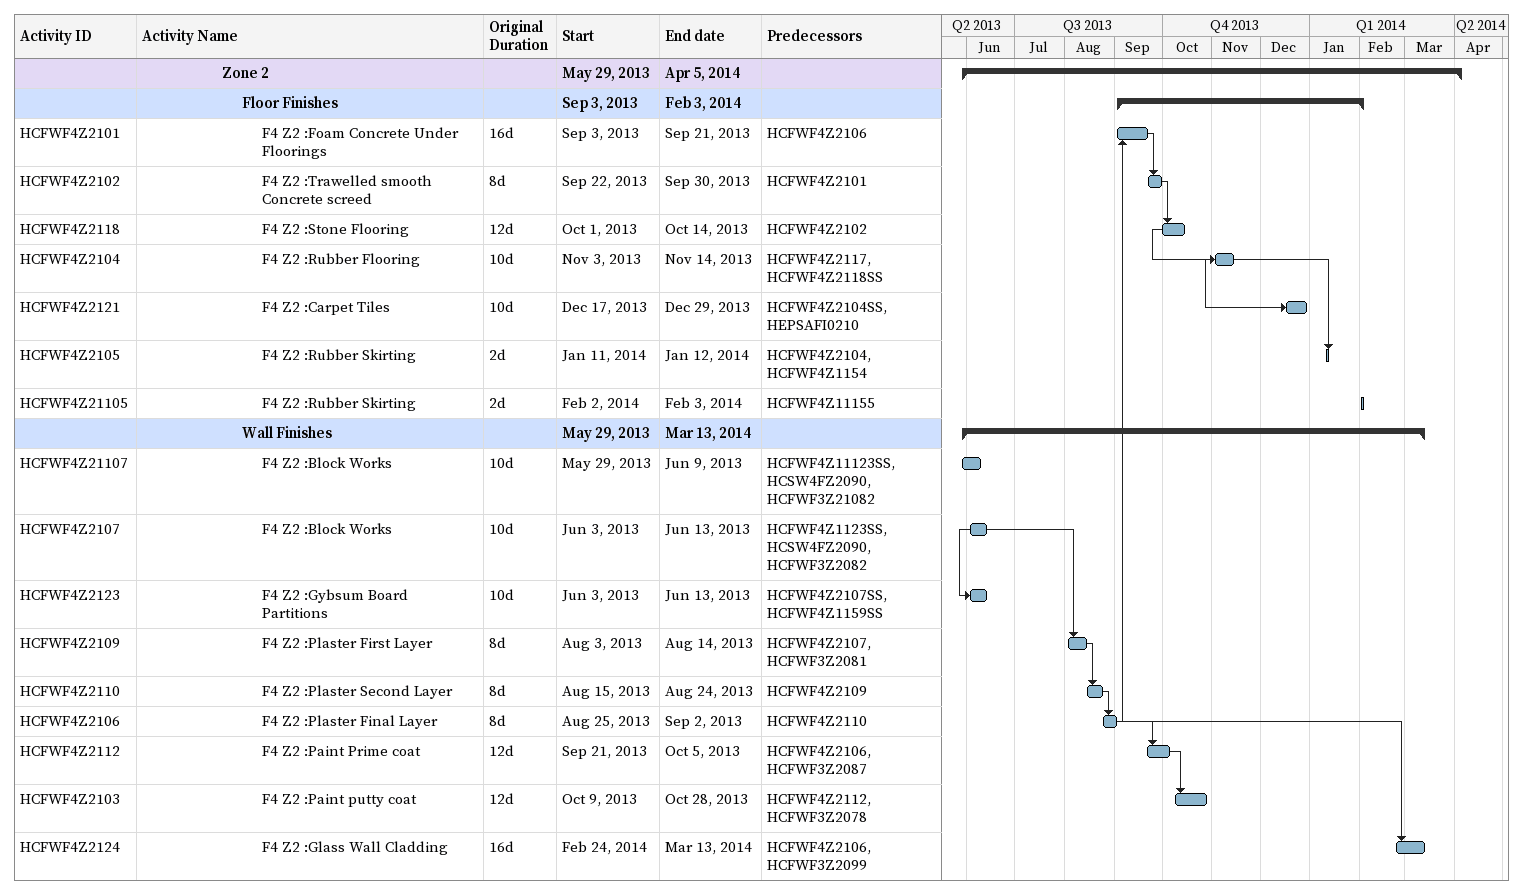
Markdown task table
| ID | Level | Task | Original duration | Start | Finish | Predecessors |
|---|---|---|---|---|---|---|
|  | 5 | **Zone 2** |  | 2013-05-29 | 2014-04-05 |  |
|  | 6 | **Floor Finishes** |  | 2013-09-03 | 2014-02-03 |  |
| HCFWF4Z2101 | 7 | F4 Z2 :Foam Concrete Under Floorings | 16d | 2013-09-03 | 2013-09-21 | HCFWF4Z2106 |
| HCFWF4Z2102 | 7 | F4 Z2 :Trawelled smooth Concrete screed | 8d | 2013-09-22 | 2013-09-30 | HCFWF4Z2101 |
| HCFWF4Z2118 | 7 | F4 Z2 :Stone Flooring | 12d | 2013-10-01 | 2013-10-14 | HCFWF4Z2102 |
| HCFWF4Z2104 | 7 | F4 Z2 :Rubber Flooring | 10d | 2013-11-03 | 2013-11-14 | HCFWF4Z2117, HCFWF4Z2118SS |
| HCFWF4Z2121 | 7 | F4 Z2 :Carpet Tiles | 10d | 2013-12-17 | 2013-12-29 | HCFWF4Z2104SS, HEPSAFI0210 |
| HCFWF4Z2105 | 7 | F4 Z2 :Rubber Skirting | 2d | 2014-01-11 | 2014-01-12 | HCFWF4Z2104, HCFWF4Z1154 |
| HCFWF4Z21105 | 7 | F4 Z2 :Rubber Skirting | 2d | 2014-02-02 | 2014-02-03 | HCFWF4Z11155 |
|  | 6 | **Wall Finishes** |  | 2013-05-29 | 2014-03-13 |  |
| HCFWF4Z21107 | 7 | F4 Z2 :Block Works | 10d | 2013-05-29 | 2013-06-09 | HCFWF4Z11123SS, HCSW4FZ2090, HCFWF3Z21082 |
| HCFWF4Z2107 | 7 | F4 Z2 :Block Works | 10d | 2013-06-03 | 2013-06-13 | HCFWF4Z1123SS, HCSW4FZ2090, HCFWF3Z2082 |
| HCFWF4Z2123 | 7 | F4 Z2 :Gybsum Board Partitions | 10d | 2013-06-03 | 2013-06-13 | HCFWF4Z2107SS, HCFWF4Z1159SS |
| HCFWF4Z2109 | 7 | F4 Z2 :Plaster First Layer | 8d | 2013-08-03 | 2013-08-14 | HCFWF4Z2107, HCFWF3Z2081 |
| HCFWF4Z2110 | 7 | F4 Z2 :Plaster Second Layer | 8d | 2013-08-15 | 2013-08-24 | HCFWF4Z2109 |
| HCFWF4Z2106 | 7 | F4 Z2 :Plaster Final Layer | 8d | 2013-08-25 | 2013-09-02 | HCFWF4Z2110 |
| HCFWF4Z2112 | 7 | F4 Z2 :Paint Prime coat | 12d | 2013-09-21 | 2013-10-05 | HCFWF4Z2106, HCFWF3Z2087 |
| HCFWF4Z2103 | 7 | F4 Z2 :Paint putty coat | 12d | 2013-10-09 | 2013-10-28 | HCFWF4Z2112, HCFWF3Z2078 |
| HCFWF4Z2124 | 7 | F4 Z2 :Glass Wall Cladding | 16d | 2014-02-24 | 2014-03-13 | HCFWF4Z2106, HCFWF3Z2099 |
